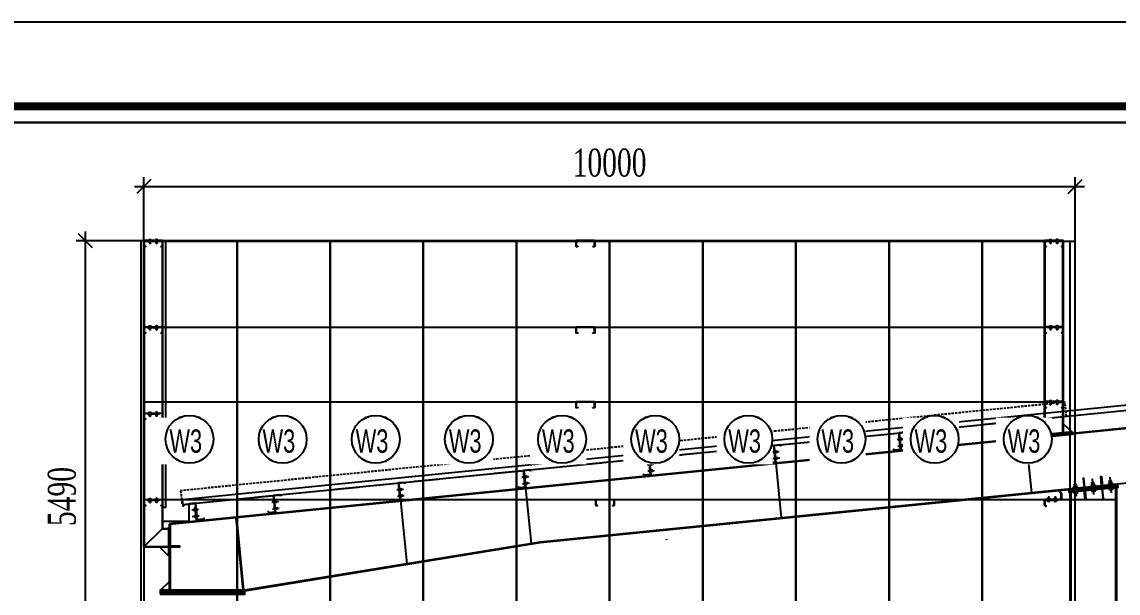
# Model space of a CAD drawing. Header units: inches. Extents: x 315041 to 662841, y -45540 to -35018.
# Drawn here: x 332064.5 to 332182.2, y -38338 to -38276.7 of the extents above; entities that cross this region are included whole.
import ezdxf

# ---------------------------------------------------------------- set-up
doc = ezdxf.new("R2010")
doc.units = ezdxf.units.IN
doc.header["$MEASUREMENT"] = 0
doc.linetypes.add('CENTER2', pattern=[28.575, 19.05, -3.175, 3.175, -3.175])
doc.linetypes.add('HIDDEN', pattern=[0.375, 0.25, -0.125])
for name, color, linetype in [('2', 2, 'Continuous'), ('251', 251, 'Continuous'), ('2NET-VE', 8, 'Continuous'), ('3', 3, 'Continuous'), ('5', 5, 'Continuous'), ('6', 6, 'Continuous'), ('7', 7, 'Continuous'), ('8', 8, 'Continuous'), ('9', 9, 'Continuous'), ('BAO KHUNG', 31, 'Continuous'), ('DIM', 8, 'Continuous'), ('GIANG', 1, 'Continuous')]:
    doc.layers.add(name, color=color, linetype=linetype)
doc.styles.add('ST1', font='times.ttf', dxfattribs={"width": 0.7})
doc.styles.add('ST1H', font='vnshxh.shx', dxfattribs={"width": 0.7})
doc.dimstyles.new('100', dxfattribs={"dimtxt": 3, "dimasz": 1.5, "dimexe": 1, "dimexo": 0, "dimgap": 1, "dimtad": 1, "dimdec": 0, "dimlfac": 100, "dimzin": 0, "dimdsep": 46, "dimtxsty": 'ST1', "dimblk": 'OBLIQUE', "dimcen": 1, "dimdle": 1, "dimclrd": 8, "dimclre": 8, "dimclrt": 3, "dimadec": 0, "dimazin": 0, "dimtfac": 1, "dimtdec": 0, "dimtix": 1, "dimtmove": 1, "dimatfit": 3, "dimfxl": 0, "dimtfill": 1, "dimtolj": 1, "dimtzin": 0, "dimlwd": -1, "dimlwe": -1, "dimarcsym": 1})

# ---------------------------------------------------------------- blocks, each defined once
blk = doc.blocks.new('A$C75D82031')
at = {"layer": '2', "color": 157, "linetype": 'Continuous'}
blk.add_lwpolyline([(0, 420), (594, 420), (594, 0), (0, 0)], close=True, dxfattribs=at)
at = {"layer": '7', "color": 147, "linetype": 'Continuous'}
blk.add_lwpolyline([(12.33, 57.61), (581.67, 57.61), (581.67, 409.19), (12.33, 409.19)], close=True, dxfattribs=at)
at = {"layer": 'BAO KHUNG', "color": 167, "linetype": 'Continuous', "const_width": 0.871}
blk.add_lwpolyline([(10.59, 9.07), (583.41, 9.07), (583.41, 410.93), (10.59, 410.93)], close=True, dxfattribs=at)
blk = doc.blocks.new('*U235')
at = {"layer": '2NET-VE', "ltscale": 0.5}
for p, q in [((0, 8), (9, 8)), ((23, 7), (23, 7)), ((0, -8), (9, -8)), ((23, -7), (23, -7))]:
    blk.add_line(p, q, dxfattribs=at)
at = {"layer": '7', "linetype": 'Continuous'}
for p, q in [((22, 6), (23, 8)), ((22, -6), (24, 6)), ((23, 8), (24, 6)), ((24, 6), (25, 8)), ((24, -6), (26, 6)), ((25, 8), (26, 6)), ((26, 6), (27, 8)), ((26, -6), (28, 6)), ((27, 8), (28, 6)), ((28, 6), (29, 8)), ((28, -6), (30, 6)), ((29, 8), (30, 6)), ((30, 6), (31, 8)), ((30, -6), (32, 6)), ((30, -6), (32, 6)), ((31, 8), (32, 6)), ((32, 6), (33, 8)), ((32, -6), (34, 6)), ((33, 8), (34, 6)), ((34, 6), (35, 8)), ((34, -6), (35, 6)), ((34, -6), (35, 6)), ((34, -6), (35, 6)), ((35, 8), (35, 6)), ((35, 6), (37, 8)), ((36, -6), (37, 6)), ((37, 8), (37, 6)), ((42, 6), (37, 6)), ((42, 6), (42, -6)), ((22, -6), (23, -8)), ((22, -6), (22, -6)), ((22, -6), (22, -6)), ((23, -8), (24, -6)), ((24, -6), (25, -8)), ((25, -8), (26, -6)), ((26, -6), (27, -8)), ((27, -8), (28, -6)), ((28, -6), (29, -8)), ((29, -8), (30, -6)), ((30, -6), (31, -8)), ((31, -8), (32, -6)), ((32, -6), (33, -8)), ((33, -8), (34, -6)), ((34, -6), (35, -8)), ((35, -8), (36, -6)), ((36, -6), (42, -6))]:
    blk.add_line(p, q, dxfattribs=at)
at = {"layer": '8', "linetype": 'Continuous'}
for p, q in [((-10, 9), (-10, 12)), ((-10, -12), (-10, 12)), ((-1, 15), (-9, 15)), ((-1, 9), (-9, 9)), ((0, 9), (0, 12)), ((0, -12), (0, 12)), ((9, -18), (9, 18)), ((9, 18), (11, 18)), ((11, -18), (11, 18)), ((11, 9), (11, 12)), ((11, -12), (11, 12)), ((12, 15), (21, 15)), ((13, 9), (20, 9)), ((22, 9), (22, 12)), ((22, -12), (22, 12)), ((-10, -9), (-10, -12)), ((-1, -9), (-9, -9)), ((-9, -15), (-1, -15)), ((0, -9), (0, -12)), ((9, -18), (11, -18)), ((11, -9), (11, -12)), ((21, -15), (12, -15)), ((13, -9), (20, -9)), ((22, -9), (22, -12))]:
    blk.add_line(p, q, dxfattribs=at)
at = {"layer": '8', "ltscale": 10}
blk.add_line((-33, 0), (65, 0), dxfattribs=at)
at = {"layer": '8', "linetype": 'Continuous'}
for centre, radius, start, end in [((-5, 12), 5.58, 146.602, 180), ((-6, 12), 4.1, 180, 228.5476), ((-6, 6), 4.1, 131.4524, 180), ((-6, 12), 5.58, 0, 33.398), ((-4, 12), 4.1, 311.4524, 0), ((-4, 6), 4.1, 0, 48.5476), ((17, 12), 5.58, 146.602, 180), ((16, 12), 4.1, 180, 228.5476), ((16, 6), 4.1, 131.4524, 180), ((18, 12), 4.1, 311.4524, 0), ((18, 6), 4.1, 0, 48.5476), ((16, 12), 5.58, 0, 33.398), ((-6, -6), 4.1, 180, 228.5476), ((-6, -12), 4.1, 131.4524, 180), ((-5, -12), 5.58, 180, 213.398), ((-4, -6), 4.1, 311.4524, 0), ((-4, -12), 4.1, 0, 48.5476), ((-6, -12), 5.58, 326.602, 0), ((16, -6), 4.1, 180, 228.5476), ((16, -12), 4.1, 131.4524, 180), ((17, -12), 5.58, 180, 213.398), ((18, -6), 4.1, 311.4524, 0), ((18, -12), 4.1, 0, 48.5476), ((16, -12), 5.58, 326.602, 0)]:
    blk.add_arc(centre, radius, start, end, dxfattribs=at)
blk = doc.blocks.new('*U234')
at = {"layer": '2NET-VE', "ltscale": 0.5}
for p, q in [((0, 8), (9, 8)), ((23, 7), (23, 7)), ((0, -8), (9, -8)), ((23, -7), (23, -7))]:
    blk.add_line(p, q, dxfattribs=at)
at = {"layer": '7', "linetype": 'Continuous'}
for p, q in [((22, 6), (23, 8)), ((22, -6), (24, 6)), ((23, 8), (24, 6)), ((24, 6), (25, 8)), ((24, -6), (26, 6)), ((25, 8), (26, 6)), ((26, 6), (27, 8)), ((26, -6), (28, 6)), ((27, 8), (28, 6)), ((28, 6), (29, 8)), ((28, -6), (30, 6)), ((29, 8), (30, 6)), ((30, 6), (31, 8)), ((30, -6), (32, 6)), ((30, -6), (32, 6)), ((31, 8), (32, 6)), ((32, 6), (33, 8)), ((32, -6), (34, 6)), ((33, 8), (34, 6)), ((34, 6), (35, 8)), ((34, -6), (35, 6)), ((34, -6), (35, 6)), ((34, -6), (35, 6)), ((35, 8), (35, 6)), ((35, 6), (37, 8)), ((36, -6), (37, 6)), ((37, 8), (37, 6)), ((42, 6), (37, 6)), ((42, 6), (42, -6)), ((22, -6), (23, -8)), ((22, -6), (22, -6)), ((22, -6), (22, -6)), ((23, -8), (24, -6)), ((24, -6), (25, -8)), ((25, -8), (26, -6)), ((26, -6), (27, -8)), ((27, -8), (28, -6)), ((28, -6), (29, -8)), ((29, -8), (30, -6)), ((30, -6), (31, -8)), ((31, -8), (32, -6)), ((32, -6), (33, -8)), ((33, -8), (34, -6)), ((34, -6), (35, -8)), ((35, -8), (36, -6)), ((36, -6), (42, -6))]:
    blk.add_line(p, q, dxfattribs=at)
at = {"layer": '8', "linetype": 'Continuous'}
for p, q in [((-10, 9), (-10, 12)), ((-10, -12), (-10, 12)), ((-1, 15), (-9, 15)), ((-1, 9), (-9, 9)), ((0, 9), (0, 12)), ((0, -12), (0, 12)), ((9, -18), (9, 18)), ((9, 18), (11, 18)), ((11, -18), (11, 18)), ((11, 9), (11, 12)), ((11, -12), (11, 12)), ((12, 15), (21, 15)), ((13, 9), (20, 9)), ((22, 9), (22, 12)), ((22, -12), (22, 12)), ((-10, -9), (-10, -12)), ((-1, -9), (-9, -9)), ((-9, -15), (-1, -15)), ((0, -9), (0, -12)), ((9, -18), (11, -18)), ((11, -9), (11, -12)), ((21, -15), (12, -15)), ((13, -9), (20, -9)), ((22, -9), (22, -12))]:
    blk.add_line(p, q, dxfattribs=at)
at = {"layer": '8', "ltscale": 10}
blk.add_line((-33, 0), (65, 0), dxfattribs=at)
at = {"layer": '8', "linetype": 'Continuous'}
for centre, radius, start, end in [((-5, 12), 5.58, 146.602, 180), ((-6, 12), 4.1, 180, 228.5476), ((-6, 6), 4.1, 131.4524, 180), ((-6, 12), 5.58, 0, 33.398), ((-4, 12), 4.1, 311.4524, 0), ((-4, 6), 4.1, 0, 48.5476), ((17, 12), 5.58, 146.602, 180), ((16, 12), 4.1, 180, 228.5476), ((16, 6), 4.1, 131.4524, 180), ((18, 12), 4.1, 311.4524, 0), ((18, 6), 4.1, 0, 48.5476), ((16, 12), 5.58, 0, 33.398), ((-6, -6), 4.1, 180, 228.5476), ((-6, -12), 4.1, 131.4524, 180), ((-5, -12), 5.58, 180, 213.398), ((-4, -6), 4.1, 311.4524, 0), ((-4, -12), 4.1, 0, 48.5476), ((-6, -12), 5.58, 326.602, 0), ((16, -6), 4.1, 180, 228.5476), ((16, -12), 4.1, 131.4524, 180), ((17, -12), 5.58, 180, 213.398), ((18, -6), 4.1, 311.4524, 0), ((18, -12), 4.1, 0, 48.5476), ((16, -12), 5.58, 326.602, 0)]:
    blk.add_arc(centre, radius, start, end, dxfattribs=at)
blk = doc.blocks.new('XM150')
at = {"layer": '2', "ltscale": 0.015}
for p, q in [((69, 180), (1, 180)), ((1, 1), (1, 180)), ((2, 179), (2, 0)), ((2, 179), (68, 179)), ((75, 166), (68, 179)), ((69, 180), (76, 167)), ((76, 167), (75, 166)), ((-74, 13), (-73, 14)), ((-66, 0), (-74, 13)), ((-73, 14), (-65, 1)), ((2, 0), (-66, 0)), ((-65, 1), (1, 1))]:
    blk.add_line(p, q, dxfattribs=at)
at = {"layer": '5'}
blk.add_lwpolyline([(8, -10), (8, 140), (2, 140), (2, -10), (8, -10)], close=True, dxfattribs=at)
at = {"layer": 'GIANG', "xscale": 0.7499999999999999, "yscale": 0.7499999999999999, "zscale": 0.7499999999999999}
for name, p in [('*U235', (1, 110)), ('*U234', (1, 40))]:
    blk.add_blockref(name, p, dxfattribs=at)
blk = doc.blocks.new('*U966')
at = {"layer": '2', "xscale": 0.008333333333333337, "yscale": 0.008333333333333337, "zscale": 0.008333333333333337, "rotation": 8.530765610063296}
blk.add_blockref('XM150', (0.118, -0.699), dxfattribs=at)
blk = doc.blocks.new('*U950')
at = {"layer": '2', "color": 0, "linetype": 'ByBlock', "lineweight": -2, "transparency": 16777216}
blk.add_blockref('*U966', (0, 0), dxfattribs=at)
blk = doc.blocks.new('*U132')
at = {"layer": '251'}
h = blk.add_hatch(color=256, dxfattribs=at)
h.paths.add_polyline_path([(-0.053, -0.04), (-0.053, -0.043, -0.192582), (-0.048, -0.029, -0.192582), (-0.053, -0.014)])
h.paths.add_polyline_path([(-0.053, 0.014, -0.192582), (-0.048, 0.029, -0.192582), (-0.053, 0.043)])
h = blk.add_hatch(color=256, dxfattribs=at)
h.paths.add_polyline_path([(0.056, -0.04), (0.056, -0.043, -0.192582), (0.062, -0.029, -0.192582), (0.056, -0.014)])
h.paths.add_polyline_path([(0.056, 0.014, -0.192582), (0.062, 0.029, -0.192582), (0.056, 0.043)])
at = {"layer": '5', "linetype": 'CENTER2', "ltscale": 0.2}
blk.add_line((-0.077, 0), (0.194, 0), dxfattribs=at)
at = {"layer": '8'}
for p, q in [((-0.053, 0.04), (-0.053, -0.04)), ((-0.048, 0.058), (-0.006, 0.058)), ((-0.048, 0.029), (-0.006, 0.029)), ((0, 0.043), (0, -0.043)), ((0.044, 0.033), (0, 0.033)), ((0.044, -0.066), (0.044, 0.066)), ((0.044, 0.066), (0.056, 0.066)), ((0.056, -0.066), (0.056, 0.066)), ((0.056, 0.04), (0.056, -0.04)), ((0.062, 0.058), (0.103, 0.058)), ((0.062, 0.029), (0.103, 0.029)), ((0.109, 0.043), (0.109, -0.043)), ((0.117, 0.033), (0.109, 0.033)), ((0.121, 0.027), (0.117, 0.033)), ((0.117, 0.033), (0.117, -0.017)), ((0.117, -0.017), (0.121, 0.027)), ((0.127, 0.033), (0.121, 0.027)), ((0.131, 0.027), (0.127, 0.033)), ((0.164, 0.03), (0.161, 0.027)), ((0.169, 0.027), (0.164, 0.03)), ((0.166, -0.027), (0.167, 0)), ((0.169, 0), (0.167, 0)), ((0.167, 0), (0.169, 0)), ((0.169, 0.027), (0.169, -0.027)), ((-0.048, -0.029), (-0.006, -0.029)), ((-0.048, -0.029), (-0.006, -0.029)), ((-0.048, -0.058), (-0.006, -0.058)), ((0.044, -0.033), (0, -0.033)), ((0.044, -0.066), (0.056, -0.066)), ((0.062, -0.029), (0.103, -0.029)), ((0.062, -0.029), (0.103, -0.029)), ((0.062, -0.058), (0.103, -0.058)), ((0.12, -0.033), (0.109, -0.033)), ((0.126, -0.027), (0.12, -0.033)), ((0.16, -0.033), (0.156, -0.027)), ((0.166, -0.027), (0.16, -0.033)), ((0.166, -0.027), (0.169, -0.027))]:
    blk.add_line(p, q, dxfattribs=at)
for points in [[(0.136, -0.027), (0.13, -0.033), (0.126, -0.027), (0.131, 0.027), (0.137, 0.033), (0.141, 0.027)], [(0.146, -0.027), (0.14, -0.033), (0.136, -0.027), (0.141, 0.027), (0.147, 0.033), (0.151, 0.027)], [(0.156, -0.027), (0.15, -0.033), (0.146, -0.027), (0.151, 0.027), (0.157, 0.033), (0.161, 0.027)]]:
    blk.add_lwpolyline(points, close=True, dxfattribs=at)
for centre, start, end in [((-0.032, 0.043), 136.39718, 223.60282), ((-0.032, 0.014), 136.39718, 180), ((-0.021, 0.043), 316.39718, 43.60282), ((-0.021, 0.014), 0, 43.60282), ((0.077, 0.043), 136.39718, 223.60282), ((0.077, 0.014), 136.39718, 180), ((0.088, 0.043), 316.39718, 43.60282), ((0.088, 0.014), 0, 43.60282), ((-0.032, -0.014), 180, 223.60282), ((-0.032, -0.043), 136.39718, 223.60282), ((-0.021, -0.014), 316.39718, 0), ((-0.021, -0.043), 316.39718, 43.60282), ((0.077, -0.014), 180, 223.60282), ((0.077, -0.043), 136.39718, 223.60282), ((0.088, -0.014), 316.39718, 0), ((0.088, -0.043), 316.39718, 43.60282)]:
    blk.add_arc(centre, 0.0209, start, end, dxfattribs=at)
blk = doc.blocks.new('*U161')
at = {"color": 9, "const_width": 22}
blk.add_lwpolyline([(0, 0), (26.7, 0)], dxfattribs=at)
at = {"layer": '2NET-VE', "color": 8, "linetype": 'Continuous', "ltscale": 0.5}
for p, q in [((0, 10.4), (26.7, 10.4)), ((43.5, 9.2), (43.4, 9.2)), ((0, -10.4), (26.7, -10.4)), ((43.5, -9.2), (43.5, -9.2))]:
    blk.add_line(p, q, dxfattribs=at)
at = {"layer": '7', "color": 8, "linetype": 'Continuous'}
for p, q in [((42.2, 8), (43.7, 9.6)), ((42.8, -8), (44.6, 8)), ((43.7, 9.6), (44.6, 8)), ((44.6, 8), (46.2, 9.6)), ((45.2, -8), (47.1, 8)), ((46.2, 9.6), (47.1, 8)), ((47.1, 8), (48.6, 9.6)), ((47.6, -8), (49.5, 8)), ((48.6, 9.6), (49.5, 8)), ((49.5, 8), (51, 9.6)), ((50, -8), (51.9, 8)), ((51, 9.6), (51.9, 8)), ((51.9, 8), (53.4, 9.6)), ((52.4, -8), (54.3, 8)), ((52.4, -8), (54.3, 8)), ((53.4, 9.6), (54.3, 8)), ((54.3, 8), (55.8, 9.6)), ((54.8, -8), (56.7, 8)), ((55.8, 9.6), (56.7, 8)), ((56.7, 8), (58.2, 9.6)), ((57.3, -8), (59.1, 8)), ((57.3, -8), (59.1, 8)), ((57.3, -8), (59.1, 8)), ((58.2, 9.6), (59.1, 8)), ((59.1, 8), (60.7, 9.6)), ((59.7, -8), (61.5, 8)), ((60.7, 9.6), (61.5, 8)), ((67.2, 8), (61.5, 8)), ((67.2, 8), (67.2, -8)), ((42.5, -8), (41.9, -8)), ((42.8, -8), (42.2, -8)), ((42.8, -8), (43.7, -9.6)), ((43.7, -9.6), (45.2, -8)), ((45.2, -8), (46.1, -9.6)), ((46.1, -9.6), (47.6, -8)), ((47.6, -8), (48.5, -9.6)), ((48.5, -9.6), (50, -8)), ((50, -8), (50.9, -9.6)), ((50.9, -9.6), (52.4, -8)), ((52.4, -8), (53.3, -9.6)), ((53.3, -9.6), (54.8, -8)), ((54.8, -8), (55.7, -9.6)), ((55.7, -9.6), (57.3, -8)), ((57.3, -8), (58.2, -9.6)), ((58.2, -9.6), (59.7, -8)), ((59.7, -8), (67.2, -8))]:
    blk.add_line(p, q, dxfattribs=at)
at = {"layer": '8', "color": 8, "linetype": 'Continuous', "ltscale": 10}
blk.add_line((-43.5, 0), (96.7, 0), dxfattribs=at)
at = {"layer": '8', "color": 8, "linetype": 'Continuous'}
for p, q in [((-12.8, 11), (-12.8, 14.8)), ((-12.8, -14.8), (-12.8, 14.8)), ((-1.2, 18.7), (-11.6, 18.7)), ((-1.7, 11), (-11.1, 11)), ((0, 11), (0, 14.8)), ((0, -14.8), (0, 14.8)), ((26.7, -21.9), (26.7, 21.9)), ((26.7, 21.9), (29.1, 21.9)), ((29.1, -21.9), (29.1, 21.9)), ((29.1, 11), (29.1, 14.8)), ((29.1, -14.8), (29.1, 14.8)), ((30.3, 18.7), (40.8, 18.7)), ((30.8, 11), (40.2, 11)), ((41.9, 11), (41.9, 14.8)), ((41.9, -14.8), (41.9, 14.8)), ((-12.8, -11), (-12.8, -14.8)), ((-11.6, -18.7), (-1.2, -18.7)), ((-1.7, -11), (-11.1, -11)), ((0, -11), (0, -14.8)), ((26.7, -21.9), (29.1, -21.9)), ((29.1, -11), (29.1, -14.8)), ((40.8, -18.7), (30.3, -18.7)), ((30.8, -11), (40.2, -11)), ((41.9, -11), (41.9, -14.8))]:
    blk.add_line(p, q, dxfattribs=at)
for centre, radius, start, end in [((-5.8, 14.8), 6.98, 146.602, 180), ((-7.7, 14.8), 5.12, 180, 228.54763), ((-7.7, 7.1), 5.12, 131.45237, 180), ((-5.1, 14.8), 5.12, 311.45237, 0), ((-5.1, 7.1), 5.12, 0, 48.54763), ((-7, 14.8), 6.98, 0, 33.398), ((36.1, 14.8), 6.98, 146.602, 180), ((34.2, 14.8), 5.12, 180, 228.54763), ((34.2, 7.1), 5.12, 131.45237, 180), ((36.8, 14.8), 5.12, 311.45237, 0), ((36.8, 7.1), 5.12, 0, 48.54763), ((34.9, 14.8), 6.98, 0, 33.398), ((-7.7, -7.1), 5.12, 180, 228.54763), ((-7.7, -14.8), 5.12, 131.45237, 180), ((-5.8, -14.8), 6.98, 180, 213.398), ((-5.1, -7.1), 5.12, 311.45237, 0), ((-5.1, -14.8), 5.12, 0, 48.54763), ((-7, -14.8), 6.98, 326.602, 0), ((34.2, -7.1), 5.12, 180, 228.54763), ((34.2, -14.8), 5.12, 131.45237, 180), ((36.1, -14.8), 6.98, 180, 213.398), ((36.8, -7.1), 5.12, 311.45237, 0), ((36.8, -14.8), 5.12, 0, 48.54763), ((34.9, -14.8), 6.98, 326.602, 0)]:
    blk.add_arc(centre, radius, start, end, dxfattribs=at)
blk = doc.blocks.new('*U953')
at = {"layer": '2', "xscale": 0.008333333333333337, "yscale": 0.008333333333333337, "zscale": 0.008333333333333337, "rotation": 8.530765610063296}
blk.add_blockref('XM150', (0.118, -0.699), dxfattribs=at)
blk = doc.blocks.new('*U954')
at = {"layer": '2', "color": 0, "linetype": 'ByBlock', "lineweight": -2, "transparency": 16777216}
blk.add_blockref('*U953', (0, 0), dxfattribs=at)
blk = doc.blocks.new('*U951')
at = {"layer": '2', "xscale": 0.008333333333333335, "yscale": 0.008333333333333335, "zscale": 0.008333333333333335, "rotation": 5.710593137616317}
blk.add_blockref('XM150', (0.083, -0.704), dxfattribs=at)
blk = doc.blocks.new('*U952')
at = {"layer": 'DIM', "color": 0, "linetype": 'ByBlock', "lineweight": -2, "transparency": 16777216}
for p in [(0, 0), (-11.194, -1.119), (-22.388, -2.239), (-33.583, -3.358), (-44.777, -4.478), (-55.971, -5.597), (-67.165, -6.717), (-78.359, -7.836), (-89.553, -8.955)]:
    blk.add_blockref('*U951', p, dxfattribs=at)
blk = doc.blocks.new('A$C2426415A')
at = {"layer": '2'}
h = blk.add_hatch(dxfattribs=at)
h.set_pattern_fill('ANSI31', color=256, scale=0.125, angle=-90, style=0)
h.set_pattern_definition([(315, (3303.044389, 11524.564393), (0.011048543456, 0.011048543456), [])])
h.paths.add_polyline_path([(1.5, 1.185), (1.5, 0.619), (0.016, 0.619), (0.016, 0.124), (0.129, 0.011), (0.118, 0), (0, 0.118), (0, 0.635), (1.484, 0.635), (1.484, 1.179), (1.371, 1.292), (1.382, 1.303)])
at = {"layer": '251'}
h = blk.add_hatch(color=256, dxfattribs=at)
h.paths.add_polyline_path([(0.314, 0.668), (0.31, 0.668, 0.192582), (0.332, 0.676, 0.192582), (0.353, 0.668)])
h.paths.add_polyline_path([(0.397, 0.668, 0.192582), (0.418, 0.676, 0.192582), (0.44, 0.668)])
h = blk.add_hatch(color=256, dxfattribs=at)
h.paths.add_polyline_path([(0.314, 0.455), (0.31, 0.455, 0.192582), (0.332, 0.464, 0.192582), (0.353, 0.455)])
h.paths.add_polyline_path([(0.397, 0.455, 0.192582), (0.418, 0.464, 0.192582), (0.44, 0.455)])
h = blk.add_hatch(color=256, dxfattribs=at)
h.paths.add_polyline_path([(0.898, 0.668), (0.893, 0.668, 0.192582), (0.915, 0.676, 0.192582), (0.937, 0.668)])
h.paths.add_polyline_path([(0.98, 0.668, 0.192582), (1.002, 0.676, 0.192582), (1.023, 0.668)])
h = blk.add_hatch(color=256, dxfattribs=at)
h.paths.add_polyline_path([(0.898, 0.455), (0.893, 0.455, 0.192582), (0.915, 0.464, 0.192582), (0.937, 0.455)])
h.paths.add_polyline_path([(0.98, 0.455, 0.192582), (1.002, 0.464, 0.192582), (1.023, 0.455)])
at = {"layer": '9', "linetype": 'Continuous'}
h = blk.add_hatch(dxfattribs=at)
h.set_pattern_fill('ANSI31', color=250, scale=0.25, angle=-90, style=0)
h.set_pattern_definition([(315, (3302.900186, 11527.014998), (0.02209708691, 0.02209708691), [])])
h.paths.add_polyline_path([(1.208, 0.552), (1.208, 0.619), (0.125, 0.619), (0.125, 0.552)])
at = {"layer": '2'}
blk.add_lwpolyline([(1.5, 1.185), (1.5, 0.619), (0.016, 0.619), (0.016, 0.124), (0.129, 0.011), (0.118, 0), (0, 0.118), (0, 0.635), (1.484, 0.635), (1.484, 1.179), (1.371, 1.292), (1.382, 1.303)], close=True, dxfattribs=at)
at = {"layer": '5', "linetype": 'CENTER2', "ltscale": 0.2}
for p, q in [((0.375, 0.436), (0.375, 0.859)), ((0.958, 0.436), (0.958, 0.859))]:
    blk.add_line(p, q, dxfattribs=at)
at = {"layer": '6'}
blk.add_lwpolyline([(1.208, 0.552), (1.208, 0.619), (0.125, 0.619), (0.125, 0.552), (1.208, 0.552)], dxfattribs=at)
at = {"layer": '8'}
for p, q in [((0.288, 0.676), (0.288, 0.739)), ((0.288, 0.464), (0.288, 0.526)), ((0.44, 0.748), (0.31, 0.748)), ((0.44, 0.535), (0.31, 0.535)), ((0.436, 0.668), (0.314, 0.668)), ((0.436, 0.552), (0.314, 0.552)), ((0.436, 0.455), (0.314, 0.455)), ((0.335, 0.832), (0.325, 0.824)), ((0.325, 0.824), (0.335, 0.817)), ((0.335, 0.772), (0.325, 0.764)), ((0.325, 0.764), (0.325, 0.748)), ((0.325, 0.635), (0.325, 0.552)), ((0.332, 0.676), (0.332, 0.739)), ((0.332, 0.676), (0.332, 0.739)), ((0.332, 0.464), (0.332, 0.526)), ((0.332, 0.464), (0.332, 0.526)), ((0.415, 0.837), (0.335, 0.837)), ((0.335, 0.832), (0.335, 0.837)), ((0.335, 0.832), (0.375, 0.835)), ((0.35, 0.759), (0.415, 0.765)), ((0.425, 0.759), (0.35, 0.759)), ((0.375, 0.837), (0.375, 0.835)), ((0.375, 0.835), (0.375, 0.837)), ((0.415, 0.837), (0.42, 0.83)), ((0.42, 0.83), (0.415, 0.825)), ((0.415, 0.78), (0.425, 0.774)), ((0.425, 0.774), (0.415, 0.765)), ((0.415, 0.765), (0.425, 0.759)), ((0.418, 0.676), (0.418, 0.739)), ((0.418, 0.464), (0.418, 0.526)), ((0.425, 0.759), (0.425, 0.748)), ((0.425, 0.635), (0.425, 0.552)), ((0.462, 0.676), (0.462, 0.739)), ((0.462, 0.464), (0.462, 0.526)), ((0.872, 0.676), (0.872, 0.739)), ((0.872, 0.464), (0.872, 0.526)), ((1.023, 0.748), (0.893, 0.748)), ((1.023, 0.535), (0.893, 0.535)), ((1.019, 0.668), (0.898, 0.668)), ((1.019, 0.552), (0.898, 0.552)), ((1.019, 0.455), (0.898, 0.455)), ((0.918, 0.832), (0.908, 0.824)), ((0.908, 0.824), (0.918, 0.817)), ((0.918, 0.772), (0.908, 0.764)), ((0.908, 0.764), (0.908, 0.748)), ((0.908, 0.635), (0.908, 0.552)), ((0.915, 0.676), (0.915, 0.739)), ((0.915, 0.676), (0.915, 0.739)), ((0.915, 0.464), (0.915, 0.526)), ((0.915, 0.464), (0.915, 0.526)), ((0.998, 0.837), (0.918, 0.837)), ((0.918, 0.832), (0.918, 0.837)), ((0.918, 0.832), (0.958, 0.835)), ((0.933, 0.759), (0.998, 0.765)), ((1.008, 0.759), (0.933, 0.759)), ((0.958, 0.837), (0.958, 0.835)), ((0.958, 0.835), (0.958, 0.837)), ((0.998, 0.837), (1.003, 0.83)), ((1.003, 0.83), (0.998, 0.825)), ((0.998, 0.78), (1.008, 0.774)), ((1.008, 0.774), (0.998, 0.765)), ((0.998, 0.765), (1.008, 0.759)), ((1.002, 0.676), (1.002, 0.739)), ((1.002, 0.464), (1.002, 0.526)), ((1.008, 0.759), (1.008, 0.748)), ((1.008, 0.635), (1.008, 0.552)), ((1.045, 0.676), (1.045, 0.739)), ((1.045, 0.464), (1.045, 0.526))]:
    blk.add_line(p, q, dxfattribs=at)
for points in [[(0.275, 0.65), (0.275, 0.668), (0.475, 0.668), (0.475, 0.65)], [(0.275, 0.535), (0.275, 0.552), (0.475, 0.552), (0.475, 0.535)], [(0.335, 0.817), (0.325, 0.809), (0.335, 0.802), (0.415, 0.81), (0.425, 0.819), (0.415, 0.825)], [(0.335, 0.802), (0.325, 0.794), (0.335, 0.787), (0.415, 0.795), (0.425, 0.804), (0.415, 0.81)], [(0.335, 0.787), (0.325, 0.779), (0.335, 0.772), (0.415, 0.78), (0.425, 0.789), (0.415, 0.795)], [(0.859, 0.65), (0.859, 0.668), (1.058, 0.668), (1.058, 0.65)], [(0.859, 0.535), (0.859, 0.552), (1.058, 0.552), (1.058, 0.535)], [(0.918, 0.817), (0.908, 0.809), (0.918, 0.802), (0.998, 0.81), (1.008, 0.819), (0.998, 0.825)], [(0.918, 0.802), (0.908, 0.794), (0.918, 0.787), (0.998, 0.795), (1.008, 0.804), (0.998, 0.81)], [(0.918, 0.787), (0.908, 0.779), (0.918, 0.772), (0.998, 0.78), (1.008, 0.789), (0.998, 0.795)]]:
    blk.add_lwpolyline(points, close=True, dxfattribs=at)
for centre, start, end in [((0.31, 0.716), 46.39718, 133.60282), ((0.31, 0.699), 226.39718, 313.60282), ((0.31, 0.503), 46.39718, 133.60282), ((0.31, 0.486), 226.39718, 313.60282), ((0.353, 0.716), 90, 133.60282), ((0.353, 0.699), 226.39718, 270), ((0.353, 0.503), 90, 133.60282), ((0.353, 0.486), 226.39718, 270), ((0.397, 0.716), 46.39718, 90), ((0.397, 0.699), 270, 313.60282), ((0.397, 0.503), 46.39718, 90), ((0.397, 0.486), 270, 313.60282), ((0.44, 0.716), 46.39718, 133.60282), ((0.44, 0.699), 226.39718, 313.60282), ((0.44, 0.503), 46.39718, 133.60282), ((0.44, 0.486), 226.39718, 313.60282), ((0.893, 0.716), 46.39718, 133.60282), ((0.893, 0.699), 226.39718, 313.60282), ((0.893, 0.503), 46.39718, 133.60282), ((0.893, 0.486), 226.39718, 313.60282), ((0.937, 0.716), 90, 133.60282), ((0.937, 0.699), 226.39718, 270), ((0.937, 0.503), 90, 133.60282), ((0.937, 0.486), 226.39718, 270), ((0.98, 0.716), 46.39718, 90), ((0.98, 0.699), 270, 313.60282), ((0.98, 0.503), 46.39718, 90), ((0.98, 0.486), 270, 313.60282), ((1.023, 0.716), 46.39718, 133.60282), ((1.023, 0.699), 226.39718, 313.60282), ((1.023, 0.503), 46.39718, 133.60282), ((1.023, 0.486), 226.39718, 313.60282)]:
    blk.add_arc(centre, 0.0314, start, end, dxfattribs=at)
blk = doc.blocks.new('A$C4DC60D06')
at = {"color": 8}
blk.add_lwpolyline([(0, 351.58), (284.669, 351.58), (284.669, 0), (0, 0)], close=True, dxfattribs=at)
at = {"layer": '2', "color": 9}
for p, q in [((79.848, 338.933), (178.549, 338.933)), ((176.609, 318.098), (176.609, 338.933)), ((178.489, 338.933), (178.489, 318.286)), ((79.858, 338.853), (81.858, 338.853)), ((178.549, 338.853), (176.549, 338.853)), ((79.848, 329.644), (178.549, 329.644)), ((79.848, 321.626), (178.549, 321.626)), ((212.149, 321.491), (179.554, 318.232)), ((176.549, 319.042), (175.608, 317.998)), ((179.489, 318.386), (178.549, 319.245)), ((81.748, 311.128), (184.299, 311.128))]:
    blk.add_line(p, q, dxfattribs=at)
at = {"layer": '2', "color": 9, "ltscale": 50}
for points in [[(81.658, 338.303), (81.838, 338.303), (81.838, 338.913), (79.878, 338.913), (79.878, 338.303), (80.058, 338.303), (80.058, 338.283), (79.878, 338.283, -0.4142136), (79.858, 338.303), (79.858, 338.913, -0.4142136), (79.878, 338.933), (81.838, 338.933, -0.4142136), (81.858, 338.913), (81.858, 338.303, -0.4142136), (81.838, 338.283), (81.658, 338.283), (81.658, 338.303)], [(128.055, 338.303), (128.235, 338.303), (128.235, 338.913), (126.275, 338.913), (126.275, 338.303), (126.455, 338.303), (126.455, 338.283), (126.275, 338.283, -0.4142136), (126.255, 338.303), (126.255, 338.913, -0.4142136), (126.275, 338.933), (128.235, 338.933, -0.4142136), (128.255, 338.913), (128.255, 338.303, -0.4142136), (128.235, 338.283), (128.055, 338.283), (128.055, 338.303)], [(176.749, 338.303), (176.569, 338.303), (176.569, 338.913), (178.529, 338.913), (178.529, 338.303), (178.349, 338.303), (178.349, 338.283), (178.529, 338.283, 0.4142136), (178.549, 338.303), (178.549, 338.913, 0.4142136), (178.529, 338.933), (176.569, 338.933, 0.4142136), (176.549, 338.913), (176.549, 338.303, 0.4142136), (176.569, 338.283), (176.749, 338.283), (176.749, 338.303)], [(81.658, 329.034), (81.838, 329.034), (81.838, 329.644), (79.878, 329.644), (79.878, 329.034), (80.058, 329.034), (80.058, 329.014), (79.878, 329.014, -0.4142136), (79.858, 329.034), (79.858, 329.644, -0.4142136), (79.878, 329.664), (81.838, 329.664, -0.4142136), (81.858, 329.644), (81.858, 329.034, -0.4142136), (81.838, 329.014), (81.658, 329.014), (81.658, 329.034)], [(128.055, 329.014), (128.235, 329.014), (128.235, 329.624), (126.275, 329.624), (126.275, 329.014), (126.455, 329.014), (126.455, 328.994), (126.275, 328.994, -0.4142136), (126.255, 329.014), (126.255, 329.624, -0.4142136), (126.275, 329.644), (128.235, 329.644, -0.4142136), (128.255, 329.624), (128.255, 329.014, -0.4142136), (128.235, 328.994), (128.055, 328.994), (128.055, 329.014)], [(176.749, 329.034), (176.569, 329.034), (176.569, 329.644), (178.529, 329.644), (178.529, 329.034), (178.349, 329.034), (178.349, 329.014), (178.529, 329.014, 0.4142136), (178.549, 329.034), (178.549, 329.644, 0.4142136), (178.529, 329.664), (176.569, 329.664, 0.4142136), (176.549, 329.644), (176.549, 329.034, 0.4142136), (176.569, 329.014), (176.749, 329.014), (176.749, 329.034)], [(128.055, 320.996), (128.235, 320.996), (128.235, 321.606), (126.275, 321.606), (126.275, 320.996), (126.455, 320.996), (126.455, 320.976), (126.275, 320.976, -0.4142136), (126.255, 320.996), (126.255, 321.606, -0.4142136), (126.275, 321.626), (128.235, 321.626, -0.4142136), (128.255, 321.606), (128.255, 320.996, -0.4142136), (128.235, 320.976), (128.055, 320.976), (128.055, 320.996)], [(176.749, 321.016), (176.569, 321.016), (176.569, 321.626), (178.529, 321.626), (178.529, 321.016), (178.349, 321.016), (178.349, 320.996), (178.529, 320.996, 0.4142136), (178.549, 321.016), (178.549, 321.626, 0.4142136), (178.529, 321.646), (176.569, 321.646, 0.4142136), (176.549, 321.626), (176.549, 321.016, 0.4142136), (176.569, 320.996), (176.749, 320.996), (176.749, 321.016)], [(81.658, 319.766), (81.838, 319.766), (81.838, 320.376), (79.878, 320.376), (79.878, 319.766), (80.058, 319.766), (80.058, 319.746), (79.878, 319.746, -0.4142136), (79.858, 319.766), (79.858, 320.376, -0.4142136), (79.878, 320.396), (81.838, 320.396, -0.4142136), (81.858, 320.376), (81.858, 319.766, -0.4142136), (81.838, 319.746), (81.658, 319.746), (81.658, 319.766)], [(81.658, 310.498), (81.838, 310.498), (81.838, 311.108), (79.878, 311.108), (79.878, 310.498), (80.058, 310.498), (80.058, 310.478), (79.878, 310.478, -0.4142136), (79.858, 310.498), (79.858, 311.108, -0.4142136), (79.878, 311.128), (81.838, 311.128, -0.4142136), (81.858, 311.108), (81.858, 310.498, -0.4142136), (81.838, 310.478), (81.658, 310.478), (81.658, 310.498)], [(130.156, 310.498), (130.336, 310.498), (130.336, 311.108), (128.376, 311.108), (128.376, 310.498), (128.556, 310.498), (128.556, 310.478), (128.376, 310.478, -0.4142136), (128.356, 310.498), (128.356, 311.108, -0.4142136), (128.376, 311.128), (130.336, 311.128, -0.4142136), (130.356, 311.108), (130.356, 310.498, -0.4142136), (130.336, 310.478), (130.156, 310.478), (130.156, 310.498)]]:
    blk.add_lwpolyline(points, format="xyb", dxfattribs=at)
at = {"layer": '2', "color": 9}
for points in [[(176.549, 318.092), (176.549, 338.933), (178.549, 338.933), (178.549, 318.292)], [(85.398, 310.726), (84.675, 310.653), (84.675, 310.653)]]:
    blk.add_lwpolyline(points, dxfattribs=at)
for points in [[(179.539, 318.391), (175.558, 317.993), (175.57, 317.874), (179.551, 318.272)], [(179.551, 318.272), (175.57, 317.874), (175.582, 317.754), (179.562, 318.152)]]:
    blk.add_lwpolyline(points, close=True, dxfattribs=at)
at = {"layer": '3', "color": 9}
for p, q in [((83.967, 311.135), (212.349, 323.973)), ((84.022, 310.588), (212.349, 323.421)), ((83.967, 311.135), (84.043, 310.375)), ((84.043, 310.375), (84.238, 310.61))]:
    blk.add_line(p, q, dxfattribs=at)
for points in [[(79.848, 77.933), (79.548, 77.933), (79.548, 338.933), (79.848, 338.933)], [(81.858, 338.913), (82.158, 338.913), (82.158, 310.286), (81.858, 310.286)]]:
    blk.add_lwpolyline(points, close=True, dxfattribs=at)
at = {"layer": '5', "color": 9}
for points in [[(80.208, 329.584), (81.508, 329.584), (81.508, 329.644), (80.208, 329.644)], [(178.199, 329.584), (176.899, 329.584), (176.899, 329.644), (178.199, 329.644)], [(178.199, 321.566), (176.899, 321.566), (176.899, 321.626), (178.199, 321.626)], [(80.208, 320.316), (81.508, 320.316), (81.508, 320.376), (80.208, 320.376)], [(80.208, 311.048), (81.508, 311.048), (81.508, 311.108), (80.208, 311.108)]]:
    blk.add_lwpolyline(points, close=True, dxfattribs=at)
at = {"layer": '6', "color": 9, "linetype": 'HIDDEN'}
blk.add_lwpolyline([(83.947, 310.581), (178.899, 320.076), (178.75, 321.57), (83.798, 312.075)], close=True, dxfattribs=at)
at = {"layer": '6', "color": 9}
blk.add_lwpolyline([(85.398, 310.726), (84.675, 310.653), (84.675, 308.773), (81.858, 308.773), (81.858, 311.483)], dxfattribs=at)
at = {"layer": '8', "color": 9}
for p, q in [((179.299, 226.583), (179.299, 338.933)), ((79.918, 306.095), (79.918, 338.853)), ((81.798, 338.853), (81.798, 307.975)), ((212.156, 321.412), (82.606, 308.456)), ((175.558, 317.832), (82.598, 308.536)), ((174.55, 317.731), (175.139, 311.841)), ((212.141, 315.541), (122.4, 306.567)), ((147.684, 315.045), (148.273, 309.154)), ((120.818, 312.358), (121.413, 306.405)), ((179.138, 312.16), (122.408, 306.487)), ((184.299, 312.435), (179.299, 311.935)), ((179.299, 226.583), (179.299, 311.935)), ((179.399, 226.583), (179.399, 311.945)), ((184.199, 226.583), (184.199, 312.425)), ((184.299, 226.583), (184.299, 312.435)), ((107.385, 311.015), (108.064, 304.224)), ((82.598, 301.387), (82.598, 308.536)), ((82.718, 301.387), (82.718, 308.548)), ((90.518, 301.387), (89.741, 309.15)), ((90.598, 301.387), (89.821, 309.158)), ((79.858, 306.035), (81.858, 308.035)), ((81.798, 307.975), (82.478, 307.975)), ((81.858, 308.035), (82.478, 308.035)), ((79.858, 306.035), (82.478, 306.035)), ((79.918, 306.095), (82.478, 306.095)), ((82.478, 305.085), (81.528, 306.035)), ((122.395, 306.566), (90.698, 301.387)), ((122.408, 306.487), (90.698, 301.306)), ((135.949, 306.863), (135.957, 306.784)), ((82.598, 302.337), (81.648, 301.387))]:
    blk.add_line(p, q, dxfattribs=at)
blk.add_lwpolyline([(79.858, 306.035), (79.858, 338.913), (81.858, 338.913), (81.858, 308.035)], dxfattribs=at)
for points in [[(180.782, 312.405), (180.861, 312.413), (180.762, 313.408), (180.682, 313.4)], [(182.752, 312.602), (182.672, 312.594), (182.573, 313.589), (182.652, 313.597)], [(184.404, 312.767), (179.13, 312.24), (179.146, 312.081), (184.419, 312.608)], [(184.419, 312.608), (179.146, 312.081), (179.162, 311.921), (184.435, 312.449)], [(180.813, 312.087), (180.893, 312.094), (180.993, 311.099), (180.913, 311.091)], [(182.784, 312.284), (182.704, 312.276), (182.803, 311.281), (182.883, 311.288)], [(82.478, 305.035), (82.598, 305.035), (82.598, 308.135), (82.478, 308.135)], [(82.718, 306.035), (83.718, 306.035), (83.718, 306.115), (82.718, 306.115)], [(81.598, 301.187), (90.698, 301.187), (90.698, 301.387), (81.598, 301.387)], [(81.598, 300.987), (90.698, 300.987), (90.698, 301.187), (81.598, 301.187)]]:
    blk.add_lwpolyline(points, close=True, dxfattribs=at)
at = {"layer": '2', "color": 9, "xscale": 1.200000000011642, "yscale": 1.19999999999709, "zscale": 1.2}
blk.add_blockref('A$C2426415A', (176.549, 310.385), dxfattribs=at)
at = {"layer": '2', "color": 9, "xscale": -1.19999999997566, "yscale": 1.19999999999709, "zscale": 1.2, "rotation": 14.24135874795543}
for name in ['*U950', '*U954']:
    blk.add_blockref(name, (85.517, 309.783), dxfattribs=at)
at = {"layer": '251', "color": 9, "yscale": 1.80000000000291, "zscale": 1.8}
for p, xscale, rotation in [((80.508, 338.933), -1.80000000000291, 90.00000005373141), ((81.208, 338.933), 1.80000000000291, 269.9999999462686), ((177.199, 338.933), -1.80000000000291, 90.00000005373141), ((177.899, 338.933), 1.80000000000291, 269.9999999462686), ((80.508, 329.664), -1.80000000000291, 90.00000005373141), ((81.208, 329.664), 1.80000000000291, 269.9999999462686), ((177.199, 329.664), -1.80000000000291, 90.00000005373141), ((177.899, 329.664), 1.80000000000291, 269.9999999462686), ((177.199, 321.646), -1.80000000000291, 90.00000005373141), ((177.899, 321.646), 1.80000000000291, 269.9999999462686), ((80.508, 320.396), -1.80000000000291, 90.00000005373141), ((81.208, 320.396), 1.80000000000291, 269.9999999462686), ((80.508, 311.128), -1.80000000000291, 90.00000005373141), ((81.208, 311.128), 1.80000000000291, 269.9999999462686)]:
    blk.add_blockref('*U132', p, dxfattribs=dict(at, xscale=xscale, rotation=rotation))
at = {"layer": '8', "color": 9, "yscale": 0.01200000000244472, "zscale": 0.01200000000026193}
for p, xscale, rotation in [((179.908, 311.996), 0.01199999999660635, 95.71059299577195), ((181.799, 312.185), 0.01199999999660635, 95.71059299577195), ((183.689, 312.374), -0.01199999999660635, 275.7105929957719)]:
    blk.add_blockref('*U161', p, dxfattribs=dict(at, xscale=xscale, rotation=rotation))
at = {"layer": 'DIM', "color": 9, "xscale": 1.200000000011642, "yscale": 1.19999999999709, "zscale": 1.2}
blk.add_blockref('*U952', (201.286, 321.36), dxfattribs=at)
blk = doc.blocks.new('_Oblique')
at = {"color": 0, "linetype": 'ByBlock', "lineweight": -2}
blk.add_line((-0.5, -0.5), (0.5, 0.5), dxfattribs=at)
blk = doc.blocks.new('*D1034')
at = {"color": 8, "linetype": 'Continuous', "transparency": 16777216}
for p, q in [((332076.62, -38294.37), (332178.62, -38294.37)), ((332077.62, -38300.28), (332077.62, -38293.37)), ((332177.62, -38300.28), (332177.62, -38293.37))]:
    blk.add_line(p, q, dxfattribs=at)
at = {"layer": 'Defpoints', "color": 0, "transparency": 16777216}
for p in [(332177.62, -38294.37), (332077.62, -38300.28), (332177.62, -38300.28)]:
    blk.add_point(p, dxfattribs=at)
at = {"color": 8, "transparency": 16777216, "xscale": 1.5, "yscale": 1.5, "zscale": 1.5, "rotation": 180}
blk.add_blockref('_Oblique', (332077.62, -38294.37), dxfattribs=at)
at = {"color": 8, "transparency": 16777216, "xscale": 1.5, "yscale": 1.5, "zscale": 1.5}
blk.add_blockref('_Oblique', (332177.62, -38294.37), dxfattribs=at)
at = {"color": 3, "transparency": 16777216, "insert": (332127.62, -38291.84), "char_height": 3, "attachment_point": 5, "style": 'ST1', "bg_fill": 3, "box_fill_scale": 1.25, "bg_fill_color": 256, "bg_fill_true_color": 13158600, "bg_fill_transparency": 0}
blk.add_mtext('\\A1;10000', dxfattribs=at)
blk = doc.blocks.new('*D1081')
at = {"color": 8, "linetype": 'Continuous', "transparency": 16777216}
for p, q in [((332077.62, -38300.21), (332070.36, -38300.21)), ((332071.36, -38356.1), (332071.36, -38299.21)), ((332072.2, -38355.1), (332070.36, -38355.1))]:
    blk.add_line(p, q, dxfattribs=at)
at = {"layer": 'Defpoints', "color": 0, "transparency": 16777216}
for p in [(332071.36, -38300.21), (332077.62, -38300.21), (332072.2, -38355.1)]:
    blk.add_point(p, dxfattribs=at)
at = {"color": 8, "transparency": 16777216, "xscale": 1.5, "yscale": 1.5, "zscale": 1.5}
for p, rotation in [((332071.36, -38300.21), 90), ((332071.36, -38355.1), 270)]:
    blk.add_blockref('_Oblique', p, dxfattribs=dict(at, rotation=rotation))
at = {"color": 5, "transparency": 16777216, "insert": (332068.83, -38327.66), "char_height": 3, "attachment_point": 5, "rotation": 90, "style": 'ST1', "bg_fill": 3, "box_fill_scale": 1.25, "bg_fill_color": 256, "bg_fill_true_color": 13158600, "bg_fill_transparency": 11620528}
blk.add_mtext('\\A1;5490', dxfattribs=at)

msp = doc.modelspace()

# ---------------------------------------------------------------- block references
at = {"color": 1}
msp.add_blockref('A$C75D82031', (331985.4423, -38696.7186), dxfattribs=at)

# ---------------------------------------------------------------- next in the draw order: block references
at = {"color": 8}
msp.add_blockref('A$C4DC60D06', (331997.7733, -38639.1085), dxfattribs=at)

# ---------------------------------------------------------------- next in the draw order: linework, layer by layer
at = {"color": 5}
for points in [[(332077.6214, -38355.1049), (332087.6214, -38355.1049), (332087.6214, -38300.2758), (332077.6214, -38300.2758)], [(332087.6214, -38355.1049), (332097.6214, -38355.1049), (332097.6214, -38300.2758), (332087.6214, -38300.2758)], [(332097.6214, -38355.1049), (332107.6214, -38355.1049), (332107.6214, -38300.2758), (332097.6214, -38300.2758)], [(332107.6214, -38355.1049), (332117.6214, -38355.1049), (332117.6214, -38300.2758), (332107.6214, -38300.2758)], [(332117.6214, -38355.1049), (332127.6214, -38355.1049), (332127.6214, -38300.2758), (332117.6214, -38300.2758)], [(332127.6214, -38355.1049), (332137.6214, -38355.1049), (332137.6214, -38300.2758), (332127.6214, -38300.2758)], [(332137.6214, -38355.1049), (332147.6214, -38355.1049), (332147.6214, -38300.2758), (332137.6214, -38300.2758)], [(332147.6214, -38355.1049), (332157.6214, -38355.1049), (332157.6214, -38300.2758), (332147.6214, -38300.2758)], [(332157.6214, -38355.1049), (332167.6214, -38355.1049), (332167.6214, -38300.2758), (332157.6214, -38300.2758)], [(332167.6214, -38355.1049), (332177.6214, -38355.1049), (332177.6214, -38300.2758), (332167.6214, -38300.2758)]]:
    msp.add_lwpolyline(points, close=True, dxfattribs=at)

# ---------------------------------------------------------------- next in the draw order: texts
at = {"color": 5, "char_height": 2.5, "attachment_point": 6, "style": 'ST1H', "bg_fill": 2}
for insert in [(332083.8733, -38321.7228), (332093.8733, -38321.7228), (332103.8733, -38321.7228), (332113.8733, -38321.7228), (332123.8733, -38321.7228), (332133.8733, -38321.7228), (332143.8733, -38321.7228), (332153.8733, -38321.7228), (332163.8733, -38321.7228), (332173.8733, -38321.7228)]:
    msp.add_mtext('\\A1;W3', dxfattribs=dict(at, insert=insert))

# ---------------------------------------------------------------- next in the draw order: dimensions: what is measured, and where the dimension line sits
at = {"color": 6}
dim = msp.add_linear_dim(base=(332177.6214, -38294.3657), p1=(332077.6214, -38300.2758), p2=(332177.6214, -38300.2758), dimstyle='100', dxfattribs=at)
dim.commit()
dim.dimension.update_dxf_attribs({"geometry": '*D1034', "text_midpoint": (332127.6214, -38291.8397)})

# ---------------------------------------------------------------- next in the draw order: linework, layer by layer
at = {"color": 5}
for centre in [(332082.5198, -38321.5188), (332092.5198, -38321.5188), (332102.5198, -38321.5188), (332112.5198, -38321.5188), (332122.5198, -38321.5188), (332132.5198, -38321.5188), (332142.5198, -38321.5188), (332152.5198, -38321.5188), (332162.5198, -38321.5188), (332172.5198, -38321.5188)]:
    msp.add_circle(centre, 2.571, dxfattribs=at)

# ---------------------------------------------------------------- next in the draw order: dimensions: what is measured, and where the dimension line sits
at = {"color": 6}
dim = msp.add_linear_dim(base=(332071.3615, -38300.2058), p1=(332072.201, -38355.1049), p2=(332077.6214, -38300.2058), angle=90, dimstyle='100', override={"dimclrt": 5}, dxfattribs=at)
dim.commit()
dim.dimension.update_dxf_attribs({"geometry": '*D1081', "text_midpoint": (332068.8312, -38327.6554)})

doc.saveas('drawing.dxf')
